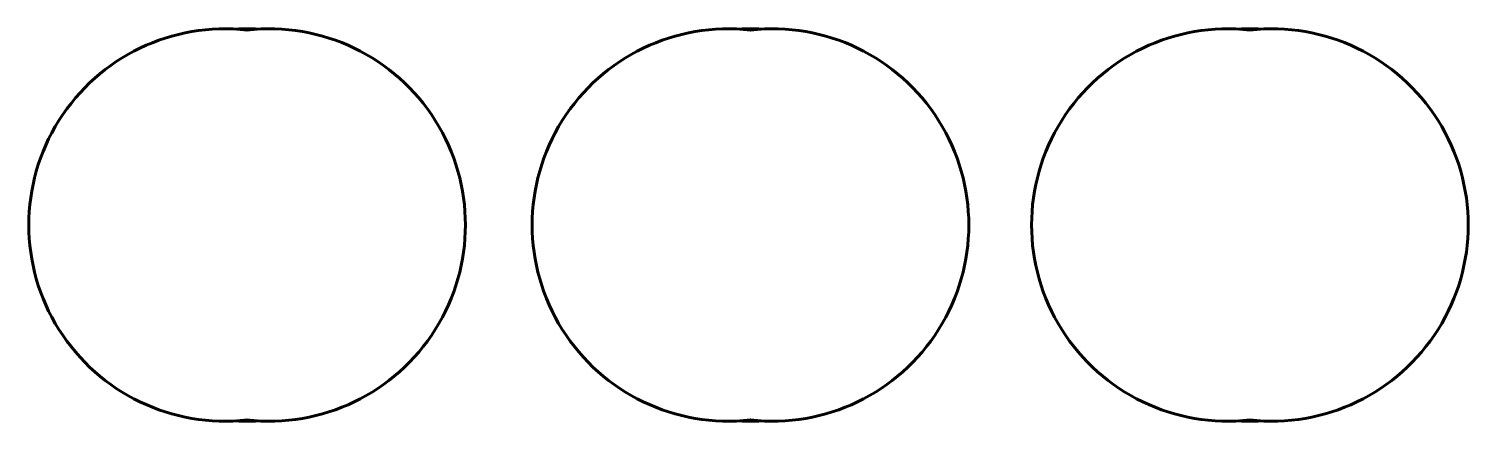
# Model space of a CAD drawing. Header units: millimetres. Extents: x -87.4 to -21.4, y -11.7 to 6.3.
import ezdxf

# ---------------------------------------------------------------- set-up
doc = ezdxf.new("R2010")
doc.units = ezdxf.units.MM
doc.linetypes.add('K5LT_BASIC', pattern=[0])
doc.layers.add('Системный слой', color=7, linetype='Continuous')

msp = doc.modelspace()

# ---------------------------------------------------------------- linework, layer by layer
at = {"layer": 'Системный слой', "color": 150, "linetype": 'K5LT_BASIC', "lineweight": 60, "true_color": 0x0080ff}
for centre, start, end in [((-78.42, -2.715), 83.52532, 276.47468), ((-77.412, -2.715), 86.74595, 93.21029), ((-76.39, -2.715), 263.48135, 96.51865), ((-55.33, -2.715), 83.52532, 276.47468), ((-54.322, -2.715), 86.74595, 93.21029), ((-53.3, -2.715), 263.48135, 96.51865), ((-32.42, -2.715), 83.52532, 276.47468), ((-31.412, -2.715), 86.74595, 93.21029), ((-30.39, -2.715), 263.48135, 96.51865), ((-77.412, -2.715), 266.78971, 273.25405), ((-54.322, -2.715), 266.78971, 273.25405), ((-31.412, -2.715), 266.78971, 273.25405)]:
    msp.add_arc(centre, 9, start, end, dxfattribs=at)

doc.saveas('drawing.dxf')
